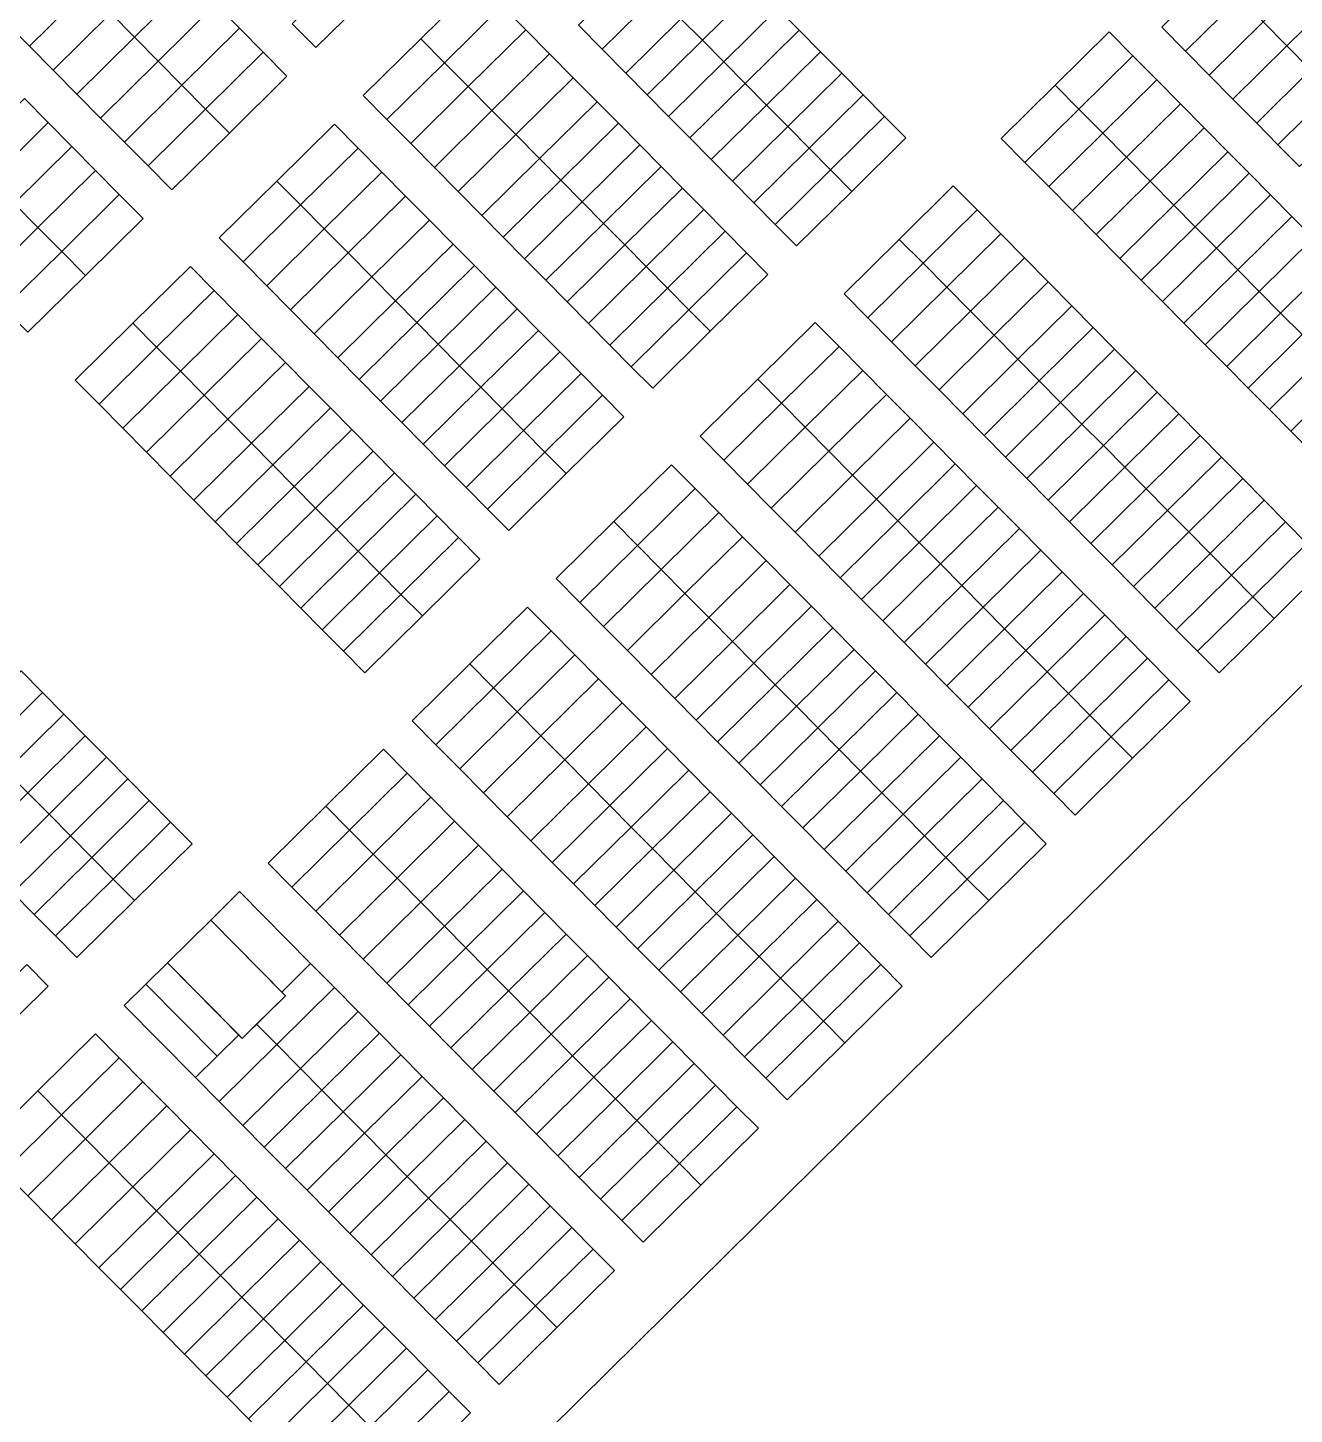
# Model space of a CAD drawing. Header units: metres. Extents: x 5590187 to 5598444, y 6961268 to 6971080.
# Drawn here: x 5594402.4 to 5594777.7, y 6968407.5 to 6968818.5 of the extents above; entities that cross this region are included whole.
import ezdxf

# ---------------------------------------------------------------- set-up
doc = ezdxf.new("R2010")
doc.units = ezdxf.units.M
doc.layers.add('zz_catastro_fontana', color=7, linetype='Continuous')

msp = doc.modelspace()

# ---------------------------------------------------------------- linework, layer by layer
at = {"layer": 'zz_catastro_fontana'}
for points in [[(5594426.96, 6968822.85), (5594444.02, 6968839.73), (5594451.05, 6968832.62), (5594433.99, 6968815.74), (5594426.96, 6968822.85)], [(5594395.83, 6968820.19), (5594412.89, 6968837.07), (5594419.93, 6968829.96), (5594402.86, 6968813.08), (5594395.83, 6968820.19)], [(5594480.68, 6968819.72), (5594497.75, 6968836.6), (5594504.78, 6968829.49), (5594487.71, 6968812.61), (5594480.68, 6968819.72)], [(5594565.53, 6968819.25), (5594581.89, 6968835.42), (5594588.92, 6968828.31), (5594572.56, 6968812.14), (5594565.53, 6968819.25)], [(5594602.28, 6968814.8), (5594595.95, 6968821.2), (5594611.95, 6968837.02), (5594618.28, 6968830.62), (5594602.28, 6968814.8)], [(5594738.42, 6968818.64), (5594754.42, 6968834.46), (5594761.45, 6968827.35), (5594745.45, 6968811.53), (5594738.42, 6968818.64)], [(5594768.48, 6968820.24), (5594784.48, 6968836.06), (5594791.51, 6968828.95), (5594775.51, 6968813.13), (5594768.48, 6968820.24)], [(5594402.86, 6968813.08), (5594419.93, 6968829.96), (5594426.96, 6968822.85), (5594409.89, 6968805.97), (5594402.86, 6968813.08)], [(5594433.99, 6968815.74), (5594451.05, 6968832.62), (5594458.09, 6968825.5), (5594441.02, 6968808.63), (5594433.99, 6968815.74)], [(5594518.84, 6968815.27), (5594535.91, 6968832.14), (5594542.94, 6968825.03), (5594525.87, 6968808.16), (5594518.84, 6968815.27)], [(5594608.61, 6968808.4), (5594602.28, 6968814.8), (5594618.28, 6968830.62), (5594624.6, 6968824.22), (5594608.61, 6968808.4)], [(5594572.56, 6968812.14), (5594588.92, 6968828.31), (5594595.95, 6968821.2), (5594579.6, 6968805.03), (5594572.56, 6968812.14)], [(5594745.45, 6968811.53), (5594761.45, 6968827.35), (5594768.48, 6968820.24), (5594752.48, 6968804.42), (5594745.45, 6968811.53)], [(5594775.51, 6968813.13), (5594791.51, 6968828.95), (5594798.54, 6968821.84), (5594782.54, 6968806.02), (5594775.51, 6968813.13)], [(5594409.89, 6968805.97), (5594426.96, 6968822.85), (5594433.99, 6968815.74), (5594416.92, 6968798.86), (5594409.89, 6968805.97)], [(5594441.02, 6968808.63), (5594458.09, 6968825.5), (5594465.12, 6968818.39), (5594448.05, 6968801.52), (5594441.02, 6968808.63)], [(5594525.87, 6968808.16), (5594542.94, 6968825.03), (5594549.97, 6968817.92), (5594532.9, 6968801.05), (5594525.87, 6968808.16)], [(5594614.94, 6968802), (5594608.61, 6968808.4), (5594624.6, 6968824.22), (5594630.93, 6968817.82), (5594614.94, 6968802)], [(5594448.05, 6968801.52), (5594465.12, 6968818.39), (5594472.15, 6968811.28), (5594455.08, 6968794.41), (5594448.05, 6968801.52)], [(5594532.9, 6968801.05), (5594549.97, 6968817.92), (5594557, 6968810.81), (5594539.94, 6968793.94), (5594532.9, 6968801.05)], [(5594579.6, 6968805.03), (5594595.95, 6968821.2), (5594602.28, 6968814.8), (5594585.92, 6968798.63), (5594579.6, 6968805.03)], [(5594621.26, 6968795.6), (5594614.94, 6968802), (5594630.93, 6968817.82), (5594637.26, 6968811.42), (5594621.26, 6968795.6)], [(5594752.48, 6968804.42), (5594768.48, 6968820.24), (5594775.51, 6968813.13), (5594759.51, 6968797.31), (5594752.48, 6968804.42)], [(5594416.92, 6968798.86), (5594433.99, 6968815.74), (5594441.02, 6968808.63), (5594423.96, 6968791.75), (5594416.92, 6968798.86)], [(5594501.78, 6968798.39), (5594518.84, 6968815.27), (5594525.87, 6968808.16), (5594508.81, 6968791.28), (5594501.78, 6968798.39)], [(5594585.92, 6968798.63), (5594602.28, 6968814.8), (5594608.61, 6968808.4), (5594592.25, 6968792.23), (5594585.92, 6968798.63)], [(5594706.86, 6968801.49), (5594722.86, 6968817.31), (5594729.89, 6968810.2), (5594713.89, 6968794.38), (5594706.86, 6968801.49)], [(5594455.08, 6968794.41), (5594472.15, 6968811.28), (5594479.18, 6968804.17), (5594462.12, 6968787.3), (5594455.08, 6968794.41)], [(5594539.94, 6968793.94), (5594557, 6968810.81), (5594564.03, 6968803.7), (5594546.97, 6968786.83), (5594539.94, 6968793.94)], [(5594627.59, 6968789.2), (5594621.26, 6968795.6), (5594637.26, 6968811.42), (5594643.59, 6968805.03), (5594627.59, 6968789.2)], [(5594713.89, 6968794.38), (5594729.89, 6968810.2), (5594736.92, 6968803.09), (5594720.92, 6968787.27), (5594713.89, 6968794.38)], [(5594759.51, 6968797.31), (5594775.51, 6968813.13), (5594782.54, 6968806.02), (5594766.55, 6968790.2), (5594759.51, 6968797.31)], [(5594423.96, 6968791.75), (5594441.02, 6968808.63), (5594448.05, 6968801.52), (5594430.99, 6968784.64), (5594423.96, 6968791.75)], [(5594508.81, 6968791.28), (5594525.87, 6968808.16), (5594532.9, 6968801.05), (5594515.84, 6968784.17), (5594508.81, 6968791.28)], [(5594592.25, 6968792.23), (5594608.61, 6968808.4), (5594614.94, 6968802), (5594598.58, 6968785.83), (5594592.25, 6968792.23)], [(5594766.55, 6968790.2), (5594782.54, 6968806.02), (5594788.87, 6968799.62), (5594772.87, 6968783.8), (5594766.55, 6968790.2)], [(5594430.99, 6968784.64), (5594448.05, 6968801.52), (5594455.08, 6968794.41), (5594438.02, 6968777.53), (5594430.99, 6968784.64)], [(5594515.84, 6968784.17), (5594532.9, 6968801.05), (5594539.94, 6968793.94), (5594522.87, 6968777.06), (5594515.84, 6968784.17)], [(5594546.97, 6968786.83), (5594564.03, 6968803.7), (5594571.06, 6968796.59), (5594554, 6968779.71), (5594546.97, 6968786.83)], [(5594598.58, 6968785.83), (5594614.94, 6968802), (5594621.26, 6968795.6), (5594604.91, 6968779.43), (5594598.58, 6968785.83)], [(5594633.92, 6968782.81), (5594627.59, 6968789.2), (5594643.59, 6968805.03), (5594649.92, 6968798.63), (5594633.92, 6968782.81)], [(5594690.86, 6968785.67), (5594706.86, 6968801.49), (5594713.89, 6968794.38), (5594697.89, 6968778.56), (5594690.86, 6968785.67)], [(5594720.92, 6968787.27), (5594736.92, 6968803.09), (5594743.95, 6968795.98), (5594727.95, 6968780.16), (5594720.92, 6968787.27)], [(5594384.3, 6968780.66), (5594401.36, 6968797.54), (5594408.39, 6968790.43), (5594391.33, 6968773.55), (5594384.3, 6968780.66)], [(5594640.25, 6968776.41), (5594633.92, 6968782.81), (5594649.92, 6968798.63), (5594656.25, 6968792.23), (5594640.25, 6968776.41)], [(5594772.87, 6968783.8), (5594788.87, 6968799.62), (5594795.2, 6968793.22), (5594779.2, 6968777.4), (5594772.87, 6968783.8)], [(5594438.02, 6968777.53), (5594455.08, 6968794.41), (5594462.12, 6968787.3), (5594445.05, 6968770.42), (5594438.02, 6968777.53)], [(5594522.87, 6968777.06), (5594539.94, 6968793.94), (5594546.97, 6968786.83), (5594529.9, 6968769.95), (5594522.87, 6968777.06)], [(5594554, 6968779.71), (5594571.06, 6968796.59), (5594577.39, 6968790.19), (5594560.33, 6968773.32), (5594554, 6968779.71)], [(5594604.91, 6968779.43), (5594621.26, 6968795.6), (5594627.59, 6968789.2), (5594611.24, 6968773.03), (5594604.91, 6968779.43)], [(5594697.89, 6968778.56), (5594713.89, 6968794.38), (5594720.92, 6968787.27), (5594704.92, 6968771.45), (5594697.89, 6968778.56)], [(5594727.95, 6968780.16), (5594743.95, 6968795.98), (5594750.98, 6968788.87), (5594734.98, 6968773.05), (5594727.95, 6968780.16)], [(5594391.33, 6968773.55), (5594408.39, 6968790.43), (5594415.42, 6968783.32), (5594398.36, 6968766.44), (5594391.33, 6968773.55)], [(5594476.18, 6968773.08), (5594493.24, 6968789.95), (5594500.28, 6968782.84), (5594483.21, 6968765.97), (5594476.18, 6968773.08)], [(5594560.33, 6968773.32), (5594577.39, 6968790.19), (5594583.72, 6968783.79), (5594566.66, 6968766.92), (5594560.33, 6968773.32)], [(5594611.24, 6968773.03), (5594627.59, 6968789.2), (5594633.92, 6968782.81), (5594617.57, 6968766.63), (5594611.24, 6968773.03)], [(5594646.58, 6968770.01), (5594640.25, 6968776.41), (5594656.25, 6968792.23), (5594662.58, 6968785.83), (5594646.58, 6968770.01)], [(5594734.98, 6968773.05), (5594750.98, 6968788.87), (5594758.01, 6968781.76), (5594742.02, 6968765.94), (5594734.98, 6968773.05)], [(5594529.9, 6968769.95), (5594546.97, 6968786.83), (5594554, 6968779.71), (5594536.93, 6968762.84), (5594529.9, 6968769.95)], [(5594704.92, 6968771.45), (5594720.92, 6968787.27), (5594727.95, 6968780.16), (5594711.95, 6968764.34), (5594704.92, 6968771.45)], [(5594398.36, 6968766.44), (5594415.42, 6968783.32), (5594422.46, 6968776.21), (5594405.39, 6968759.33), (5594398.36, 6968766.44)], [(5594483.21, 6968765.97), (5594500.28, 6968782.84), (5594507.31, 6968775.73), (5594490.24, 6968758.86), (5594483.21, 6968765.97)], [(5594566.66, 6968766.92), (5594583.72, 6968783.79), (5594590.05, 6968777.39), (5594572.98, 6968760.52), (5594566.66, 6968766.92)], [(5594617.57, 6968766.63), (5594633.92, 6968782.81), (5594640.25, 6968776.41), (5594623.89, 6968760.23), (5594617.57, 6968766.63)], [(5594742.02, 6968765.94), (5594758.01, 6968781.76), (5594764.34, 6968775.36), (5594748.34, 6968759.54), (5594742.02, 6968765.94)], [(5594536.93, 6968762.84), (5594554, 6968779.71), (5594560.33, 6968773.32), (5594543.26, 6968756.44), (5594536.93, 6968762.84)], [(5594572.98, 6968760.52), (5594590.05, 6968777.39), (5594596.38, 6968770.99), (5594579.31, 6968754.12), (5594572.98, 6968760.52)], [(5594623.89, 6968760.23), (5594640.25, 6968776.41), (5594646.58, 6968770.01), (5594630.22, 6968753.83), (5594623.89, 6968760.23)], [(5594711.95, 6968764.34), (5594727.95, 6968780.16), (5594734.98, 6968773.05), (5594718.99, 6968757.23), (5594711.95, 6968764.34)], [(5594405.39, 6968759.33), (5594422.46, 6968776.21), (5594429.49, 6968769.09), (5594412.42, 6968752.22), (5594405.39, 6968759.33)], [(5594459.11, 6968756.2), (5594476.18, 6968773.08), (5594483.21, 6968765.97), (5594466.15, 6968749.09), (5594459.11, 6968756.2)], [(5594490.24, 6968758.86), (5594507.31, 6968775.73), (5594514.34, 6968768.62), (5594497.27, 6968751.75), (5594490.24, 6968758.86)], [(5594543.26, 6968756.44), (5594560.33, 6968773.32), (5594566.66, 6968766.92), (5594549.59, 6968750.04), (5594543.26, 6968756.44)], [(5594718.99, 6968757.23), (5594734.98, 6968773.05), (5594742.02, 6968765.94), (5594726.02, 6968750.12), (5594718.99, 6968757.23)], [(5594748.34, 6968759.54), (5594764.34, 6968775.36), (5594770.67, 6968768.96), (5594754.67, 6968753.14), (5594748.34, 6968759.54)], [(5594412.42, 6968752.22), (5594429.49, 6968769.09), (5594436.52, 6968761.98), (5594419.45, 6968745.11), (5594412.42, 6968752.22)], [(5594497.27, 6968751.75), (5594514.34, 6968768.62), (5594521.37, 6968761.51), (5594504.31, 6968744.64), (5594497.27, 6968751.75)], [(5594579.31, 6968754.12), (5594596.38, 6968770.99), (5594602.71, 6968764.59), (5594585.64, 6968747.72), (5594579.31, 6968754.12)], [(5594667.67, 6968748.68), (5594660.64, 6968755.79), (5594676.64, 6968771.61), (5594683.67, 6968764.5), (5594667.67, 6968748.68)], [(5594754.67, 6968753.14), (5594770.67, 6968768.96), (5594777, 6968762.56), (5594761, 6968746.74), (5594754.67, 6968753.14)], [(5594381.29, 6968749.56), (5594398.36, 6968766.44), (5594405.39, 6968759.33), (5594388.33, 6968742.45), (5594381.29, 6968749.56)], [(5594466.15, 6968749.09), (5594483.21, 6968765.97), (5594490.24, 6968758.86), (5594473.18, 6968741.98), (5594466.15, 6968749.09)], [(5594549.59, 6968750.04), (5594566.66, 6968766.92), (5594572.98, 6968760.52), (5594555.92, 6968743.64), (5594549.59, 6968750.04)], [(5594585.64, 6968747.72), (5594602.71, 6968764.59), (5594609.03, 6968758.19), (5594591.97, 6968741.32), (5594585.64, 6968747.72)], [(5594674.7, 6968741.57), (5594667.67, 6968748.68), (5594683.67, 6968764.5), (5594690.7, 6968757.39), (5594674.7, 6968741.57)], [(5594726.02, 6968750.12), (5594742.02, 6968765.94), (5594748.34, 6968759.54), (5594732.35, 6968743.72), (5594726.02, 6968750.12)], [(5594504.31, 6968744.64), (5594521.37, 6968761.51), (5594528.4, 6968754.4), (5594511.34, 6968737.53), (5594504.31, 6968744.64)], [(5594555.92, 6968743.64), (5594572.98, 6968760.52), (5594579.31, 6968754.12), (5594562.25, 6968737.24), (5594555.92, 6968743.64)], [(5594761, 6968746.74), (5594777, 6968762.56), (5594783.33, 6968756.16), (5594767.33, 6968740.34), (5594761, 6968746.74)], [(5594388.33, 6968742.45), (5594405.39, 6968759.33), (5594412.42, 6968752.22), (5594395.36, 6968735.34), (5594388.33, 6968742.45)], [(5594473.18, 6968741.98), (5594490.24, 6968758.86), (5594497.27, 6968751.75), (5594480.21, 6968734.87), (5594473.18, 6968741.98)], [(5594591.97, 6968741.32), (5594609.03, 6968758.19), (5594615.36, 6968751.8), (5594598.3, 6968734.92), (5594591.97, 6968741.32)], [(5594644.29, 6968739.61), (5594660.64, 6968755.79), (5594667.67, 6968748.68), (5594651.32, 6968732.5), (5594644.29, 6968739.61)], [(5594681.73, 6968734.45), (5594674.7, 6968741.57), (5594690.7, 6968757.39), (5594697.73, 6968750.28), (5594681.73, 6968734.45)], [(5594732.35, 6968743.72), (5594748.34, 6968759.54), (5594754.67, 6968753.14), (5594738.67, 6968737.32), (5594732.35, 6968743.72)], [(5594767.33, 6968740.34), (5594783.33, 6968756.16), (5594789.66, 6968749.76), (5594773.66, 6968733.94), (5594767.33, 6968740.34)], [(5594395.36, 6968735.34), (5594412.42, 6968752.22), (5594419.45, 6968745.11), (5594402.39, 6968728.23), (5594395.36, 6968735.34)], [(5594480.21, 6968734.87), (5594497.27, 6968751.75), (5594504.31, 6968744.64), (5594487.24, 6968727.76), (5594480.21, 6968734.87)], [(5594511.34, 6968737.53), (5594528.4, 6968754.4), (5594534.73, 6968748), (5594517.67, 6968731.13), (5594511.34, 6968737.53)], [(5594562.25, 6968737.24), (5594579.31, 6968754.12), (5594585.64, 6968747.72), (5594568.58, 6968730.84), (5594562.25, 6968737.24)], [(5594598.3, 6968734.92), (5594615.36, 6968751.8), (5594621.69, 6968745.4), (5594604.63, 6968728.52), (5594598.3, 6968734.92)], [(5594738.67, 6968737.32), (5594754.67, 6968753.14), (5594761, 6968746.74), (5594745, 6968730.92), (5594738.67, 6968737.32)], [(5594433.52, 6968730.89), (5594450.58, 6968747.76), (5594457.61, 6968740.65), (5594440.55, 6968723.78), (5594433.52, 6968730.89)], [(5594517.67, 6968731.13), (5594534.73, 6968748), (5594541.06, 6968741.6), (5594523.99, 6968724.73), (5594517.67, 6968731.13)], [(5594568.58, 6968730.84), (5594585.64, 6968747.72), (5594591.97, 6968741.32), (5594574.9, 6968724.44), (5594568.58, 6968730.84)], [(5594651.32, 6968732.5), (5594667.67, 6968748.68), (5594674.7, 6968741.57), (5594658.35, 6968725.39), (5594651.32, 6968732.5)], [(5594688.77, 6968727.34), (5594681.73, 6968734.45), (5594697.73, 6968750.28), (5594704.76, 6968743.17), (5594688.77, 6968727.34)], [(5594773.66, 6968733.94), (5594789.66, 6968749.76), (5594795.98, 6968743.36), (5594779.99, 6968727.54), (5594773.66, 6968733.94)], [(5594487.24, 6968727.76), (5594504.31, 6968744.64), (5594511.34, 6968737.53), (5594494.27, 6968720.65), (5594487.24, 6968727.76)], [(5594745, 6968730.92), (5594761, 6968746.74), (5594767.33, 6968740.34), (5594751.33, 6968724.52), (5594745, 6968730.92)], [(5594440.55, 6968723.78), (5594457.61, 6968740.65), (5594464.64, 6968733.54), (5594447.58, 6968716.67), (5594440.55, 6968723.78)], [(5594523.99, 6968724.73), (5594541.06, 6968741.6), (5594547.39, 6968735.2), (5594530.32, 6968718.33), (5594523.99, 6968724.73)], [(5594574.9, 6968724.44), (5594591.97, 6968741.32), (5594598.3, 6968734.92), (5594581.23, 6968718.04), (5594574.9, 6968724.44)], [(5594658.35, 6968725.39), (5594674.7, 6968741.57), (5594681.73, 6968734.45), (5594665.38, 6968718.28), (5594658.35, 6968725.39)], [(5594695.8, 6968720.23), (5594688.77, 6968727.34), (5594704.76, 6968743.17), (5594711.8, 6968736.06), (5594695.8, 6968720.23)], [(5594751.33, 6968724.52), (5594767.33, 6968740.34), (5594773.66, 6968733.94), (5594757.66, 6968718.12), (5594751.33, 6968724.52)], [(5594494.27, 6968720.65), (5594511.34, 6968737.53), (5594517.67, 6968731.13), (5594500.6, 6968714.25), (5594494.27, 6968720.65)], [(5594530.32, 6968718.33), (5594547.39, 6968735.2), (5594553.72, 6968728.8), (5594536.65, 6968711.93), (5594530.32, 6968718.33)], [(5594702.13, 6968713.83), (5594695.8, 6968720.23), (5594711.8, 6968736.06), (5594718.12, 6968729.66), (5594702.13, 6968713.83)], [(5594447.58, 6968716.67), (5594464.64, 6968733.54), (5594471.68, 6968726.43), (5594454.61, 6968709.56), (5594447.58, 6968716.67)], [(5594500.6, 6968714.25), (5594517.67, 6968731.13), (5594523.99, 6968724.73), (5594506.93, 6968707.85), (5594500.6, 6968714.25)], [(5594581.23, 6968718.04), (5594598.3, 6968734.92), (5594604.63, 6968728.52), (5594587.56, 6968711.64), (5594581.23, 6968718.04)], [(5594618.69, 6968714.3), (5594635.75, 6968731.18), (5594642.79, 6968724.07), (5594625.72, 6968707.19), (5594618.69, 6968714.3)], [(5594665.38, 6968718.28), (5594681.73, 6968734.45), (5594688.77, 6968727.34), (5594672.41, 6968711.17), (5594665.38, 6968718.28)], [(5594757.66, 6968718.12), (5594773.66, 6968733.94), (5594779.99, 6968727.54), (5594763.99, 6968711.72), (5594757.66, 6968718.12)], [(5594416.45, 6968714.01), (5594433.52, 6968730.89), (5594440.55, 6968723.78), (5594423.48, 6968706.9), (5594416.45, 6968714.01)], [(5594536.65, 6968711.93), (5594553.72, 6968728.8), (5594560.04, 6968722.4), (5594542.98, 6968705.53), (5594536.65, 6968711.93)], [(5594672.41, 6968711.17), (5594688.77, 6968727.34), (5594695.8, 6968720.23), (5594679.44, 6968704.06), (5594672.41, 6968711.17)], [(5594708.45, 6968707.44), (5594702.13, 6968713.83), (5594718.12, 6968729.66), (5594724.45, 6968723.26), (5594708.45, 6968707.44)], [(5594763.99, 6968711.72), (5594779.99, 6968727.54), (5594786.31, 6968721.14), (5594770.32, 6968705.32), (5594763.99, 6968711.72)], [(5594423.48, 6968706.9), (5594440.55, 6968723.78), (5594447.58, 6968716.67), (5594430.51, 6968699.79), (5594423.48, 6968706.9)], [(5594454.61, 6968709.56), (5594471.68, 6968726.43), (5594478.71, 6968719.32), (5594461.64, 6968702.45), (5594454.61, 6968709.56)], [(5594506.93, 6968707.85), (5594523.99, 6968724.73), (5594530.32, 6968718.33), (5594513.26, 6968701.45), (5594506.93, 6968707.85)], [(5594625.72, 6968707.19), (5594642.79, 6968724.07), (5594649.82, 6968716.95), (5594632.75, 6968700.08), (5594625.72, 6968707.19)], [(5594714.78, 6968701.04), (5594708.45, 6968707.44), (5594724.45, 6968723.26), (5594730.78, 6968716.86), (5594714.78, 6968701.04)], [(5594461.64, 6968702.45), (5594478.71, 6968719.32), (5594485.74, 6968712.21), (5594468.67, 6968695.34), (5594461.64, 6968702.45)], [(5594542.98, 6968705.53), (5594560.04, 6968722.4), (5594566.37, 6968716.01), (5594549.31, 6968699.13), (5594542.98, 6968705.53)], [(5594679.44, 6968704.06), (5594695.8, 6968720.23), (5594702.13, 6968713.83), (5594685.77, 6968697.66), (5594679.44, 6968704.06)], [(5594770.32, 6968705.32), (5594786.31, 6968721.14), (5594792.64, 6968714.74), (5594776.64, 6968698.92), (5594770.32, 6968705.32)], [(5594430.51, 6968699.79), (5594447.58, 6968716.67), (5594454.61, 6968709.56), (5594437.55, 6968692.68), (5594430.51, 6968699.79)], [(5594513.26, 6968701.45), (5594530.32, 6968718.33), (5594536.65, 6968711.93), (5594519.59, 6968695.05), (5594513.26, 6968701.45)], [(5594549.31, 6968699.13), (5594566.37, 6968716.01), (5594572.7, 6968709.61), (5594555.64, 6968692.73), (5594549.31, 6968699.13)], [(5594632.75, 6968700.08), (5594649.82, 6968716.95), (5594656.85, 6968709.84), (5594639.78, 6968692.97), (5594632.75, 6968700.08)], [(5594721.11, 6968694.64), (5594714.78, 6968701.04), (5594730.78, 6968716.86), (5594737.11, 6968710.46), (5594721.11, 6968694.64)], [(5594776.64, 6968698.92), (5594792.64, 6968714.74), (5594798.97, 6968708.35), (5594782.97, 6968692.52), (5594776.64, 6968698.92)], [(5594468.67, 6968695.34), (5594485.74, 6968712.21), (5594492.07, 6968705.81), (5594475, 6968688.94), (5594468.67, 6968695.34)], [(5594519.59, 6968695.05), (5594536.65, 6968711.93), (5594542.98, 6968705.53), (5594525.91, 6968688.65), (5594519.59, 6968695.05)], [(5594601.62, 6968697.42), (5594618.69, 6968714.3), (5594625.72, 6968707.19), (5594608.66, 6968690.31), (5594601.62, 6968697.42)], [(5594685.77, 6968697.66), (5594702.13, 6968713.83), (5594708.45, 6968707.44), (5594692.1, 6968691.26), (5594685.77, 6968697.66)], [(5594437.55, 6968692.68), (5594454.61, 6968709.56), (5594461.64, 6968702.45), (5594444.58, 6968685.57), (5594437.55, 6968692.68)], [(5594555.64, 6968692.73), (5594572.7, 6968709.61), (5594579.03, 6968703.21), (5594561.96, 6968686.33), (5594555.64, 6968692.73)], [(5594608.66, 6968690.31), (5594625.72, 6968707.19), (5594632.75, 6968700.08), (5594615.69, 6968683.2), (5594608.66, 6968690.31)], [(5594639.78, 6968692.97), (5594656.85, 6968709.84), (5594663.88, 6968702.73), (5594646.82, 6968685.86), (5594639.78, 6968692.97)], [(5594692.1, 6968691.26), (5594708.45, 6968707.44), (5594714.78, 6968701.04), (5594698.43, 6968684.86), (5594692.1, 6968691.26)], [(5594727.44, 6968688.24), (5594721.11, 6968694.64), (5594737.11, 6968710.46), (5594743.44, 6968704.06), (5594727.44, 6968688.24)], [(5594444.58, 6968685.57), (5594461.64, 6968702.45), (5594468.67, 6968695.34), (5594451.61, 6968678.46), (5594444.58, 6968685.57)], [(5594475, 6968688.94), (5594492.07, 6968705.81), (5594498.4, 6968699.41), (5594481.33, 6968682.54), (5594475, 6968688.94)], [(5594525.91, 6968688.65), (5594542.98, 6968705.53), (5594549.31, 6968699.13), (5594532.24, 6968682.25), (5594525.91, 6968688.65)], [(5594646.82, 6968685.86), (5594663.88, 6968702.73), (5594670.91, 6968695.62), (5594653.85, 6968678.75), (5594646.82, 6968685.86)], [(5594733.77, 6968681.84), (5594727.44, 6968688.24), (5594743.44, 6968704.06), (5594749.77, 6968697.66), (5594733.77, 6968681.84)], [(5594481.33, 6968682.54), (5594498.4, 6968699.41), (5594504.72, 6968693.01), (5594487.66, 6968676.14), (5594481.33, 6968682.54)], [(5594532.24, 6968682.25), (5594549.31, 6968699.13), (5594555.64, 6968692.73), (5594538.57, 6968675.85), (5594532.24, 6968682.25)], [(5594615.69, 6968683.2), (5594632.75, 6968700.08), (5594639.78, 6968692.97), (5594622.72, 6968676.09), (5594615.69, 6968683.2)], [(5594698.43, 6968684.86), (5594714.78, 6968701.04), (5594721.11, 6968694.64), (5594704.76, 6968678.46), (5594698.43, 6968684.86)], [(5594451.61, 6968678.46), (5594468.67, 6968695.34), (5594475, 6968688.94), (5594457.94, 6968672.06), (5594451.61, 6968678.46)], [(5594653.85, 6968678.75), (5594670.91, 6968695.62), (5594677.24, 6968689.22), (5594660.18, 6968672.35), (5594653.85, 6968678.75)], [(5594704.76, 6968678.46), (5594721.11, 6968694.64), (5594727.44, 6968688.24), (5594711.09, 6968672.06), (5594704.76, 6968678.46)], [(5594740.1, 6968675.44), (5594733.77, 6968681.84), (5594749.77, 6968697.66), (5594756.1, 6968691.26), (5594740.1, 6968675.44)], [(5594487.66, 6968676.14), (5594504.72, 6968693.01), (5594511.05, 6968686.61), (5594493.99, 6968669.74), (5594487.66, 6968676.14)], [(5594538.57, 6968675.85), (5594555.64, 6968692.73), (5594561.96, 6968686.33), (5594544.9, 6968669.46), (5594538.57, 6968675.85)], [(5594622.72, 6968676.09), (5594639.78, 6968692.97), (5594646.82, 6968685.86), (5594629.75, 6968668.98), (5594622.72, 6968676.09)], [(5594746.43, 6968669.04), (5594740.1, 6968675.44), (5594756.1, 6968691.26), (5594762.42, 6968684.86), (5594746.43, 6968669.04)], [(5594457.94, 6968672.06), (5594475, 6968688.94), (5594481.33, 6968682.54), (5594464.27, 6968665.66), (5594457.94, 6968672.06)], [(5594493.99, 6968669.74), (5594511.05, 6968686.61), (5594517.38, 6968680.22), (5594500.32, 6968663.34), (5594493.99, 6968669.74)], [(5594576.03, 6968672.11), (5594593.09, 6968688.99), (5594600.12, 6968681.88), (5594583.06, 6968665), (5594576.03, 6968672.11)], [(5594660.18, 6968672.35), (5594677.24, 6968689.22), (5594683.57, 6968682.83), (5594666.5, 6968665.95), (5594660.18, 6968672.35)], [(5594711.09, 6968672.06), (5594727.44, 6968688.24), (5594733.77, 6968681.84), (5594717.41, 6968665.67), (5594711.09, 6968672.06)], [(5594464.27, 6968665.66), (5594481.33, 6968682.54), (5594487.66, 6968676.14), (5594470.59, 6968659.26), (5594464.27, 6968665.66)], [(5594583.06, 6968665), (5594600.12, 6968681.88), (5594607.15, 6968674.77), (5594590.09, 6968657.89), (5594583.06, 6968665)], [(5594629.75, 6968668.98), (5594646.82, 6968685.86), (5594653.85, 6968678.75), (5594636.78, 6968661.87), (5594629.75, 6968668.98)], [(5594666.5, 6968665.95), (5594683.57, 6968682.83), (5594689.9, 6968676.43), (5594672.83, 6968659.55), (5594666.5, 6968665.95)], [(5594717.41, 6968665.67), (5594733.77, 6968681.84), (5594740.1, 6968675.44), (5594723.74, 6968659.27), (5594717.41, 6968665.67)], [(5594752.75, 6968662.64), (5594746.43, 6968669.04), (5594762.42, 6968684.86), (5594768.75, 6968678.46), (5594752.75, 6968662.64)], [(5594500.32, 6968663.34), (5594517.38, 6968680.22), (5594523.71, 6968673.82), (5594506.64, 6968656.94), (5594500.32, 6968663.34)], [(5594636.78, 6968661.87), (5594653.85, 6968678.75), (5594660.18, 6968672.35), (5594643.11, 6968655.47), (5594636.78, 6968661.87)], [(5594759.08, 6968656.24), (5594752.75, 6968662.64), (5594768.75, 6968678.46), (5594775.08, 6968672.06), (5594759.08, 6968656.24)], [(5594470.59, 6968659.26), (5594487.66, 6968676.14), (5594493.99, 6968669.74), (5594476.92, 6968652.86), (5594470.59, 6968659.26)], [(5594506.64, 6968656.94), (5594523.71, 6968673.82), (5594530.04, 6968667.42), (5594512.97, 6968650.54), (5594506.64, 6968656.94)], [(5594590.09, 6968657.89), (5594607.15, 6968674.77), (5594614.19, 6968667.65), (5594597.12, 6968650.78), (5594590.09, 6968657.89)], [(5594672.83, 6968659.55), (5594689.9, 6968676.43), (5594696.23, 6968670.03), (5594679.16, 6968653.15), (5594672.83, 6968659.55)], [(5594723.74, 6968659.27), (5594740.1, 6968675.44), (5594746.43, 6968669.04), (5594730.07, 6968652.87), (5594723.74, 6968659.27)], [(5594476.92, 6968652.86), (5594493.99, 6968669.74), (5594500.32, 6968663.34), (5594483.25, 6968646.46), (5594476.92, 6968652.86)], [(5594558.96, 6968655.23), (5594576.03, 6968672.11), (5594583.06, 6968665), (5594565.99, 6968648.12), (5594558.96, 6968655.23)], [(5594643.11, 6968655.47), (5594660.18, 6968672.35), (5594666.5, 6968665.95), (5594649.44, 6968649.07), (5594643.11, 6968655.47)], [(5594679.16, 6968653.15), (5594696.23, 6968670.03), (5594702.55, 6968663.63), (5594685.49, 6968646.75), (5594679.16, 6968653.15)], [(5594765.41, 6968649.84), (5594759.08, 6968656.24), (5594775.08, 6968672.06), (5594781.41, 6968665.66), (5594765.41, 6968649.84)], [(5594512.97, 6968650.54), (5594530.04, 6968667.42), (5594536.37, 6968661.02), (5594519.3, 6968644.14), (5594512.97, 6968650.54)], [(5594597.12, 6968650.78), (5594614.19, 6968667.65), (5594621.22, 6968660.54), (5594604.15, 6968643.67), (5594597.12, 6968650.78)], [(5594649.44, 6968649.07), (5594666.5, 6968665.95), (5594672.83, 6968659.55), (5594655.77, 6968642.67), (5594649.44, 6968649.07)], [(5594730.07, 6968652.87), (5594746.43, 6968669.04), (5594752.75, 6968662.64), (5594736.4, 6968646.47), (5594730.07, 6968652.87)], [(5594771.74, 6968643.44), (5594765.41, 6968649.84), (5594781.41, 6968665.66), (5594787.74, 6968659.26), (5594771.74, 6968643.44)], [(5594483.25, 6968646.46), (5594500.32, 6968663.34), (5594506.64, 6968656.94), (5594489.58, 6968640.06), (5594483.25, 6968646.46)], [(5594565.99, 6968648.12), (5594583.06, 6968665), (5594590.09, 6968657.89), (5594573.03, 6968641.01), (5594565.99, 6968648.12)], [(5594685.49, 6968646.75), (5594702.55, 6968663.63), (5594708.88, 6968657.23), (5594691.82, 6968640.35), (5594685.49, 6968646.75)], [(5594736.4, 6968646.47), (5594752.75, 6968662.64), (5594759.08, 6968656.24), (5594742.73, 6968640.07), (5594736.4, 6968646.47)], [(5594573.03, 6968641.01), (5594590.09, 6968657.89), (5594597.12, 6968650.78), (5594580.06, 6968633.9), (5594573.03, 6968641.01)], [(5594604.15, 6968643.67), (5594621.22, 6968660.54), (5594628.25, 6968653.43), (5594611.18, 6968636.56), (5594604.15, 6968643.67)], [(5594655.77, 6968642.67), (5594672.83, 6968659.55), (5594679.16, 6968653.15), (5594662.1, 6968636.27), (5594655.77, 6968642.67)], [(5594691.82, 6968640.35), (5594708.88, 6968657.23), (5594715.21, 6968650.83), (5594698.15, 6968633.95), (5594691.82, 6968640.35)], [(5594932.49, 6968530.67), (5594719.18, 6968319.72), (5594586.46, 6968267.76), (5594582.67, 6968271.64), (5594545.54, 6968239.31), (5594469.39, 6968316.32), (5594810.69, 6968653.83), (5594932.49, 6968530.67)], [(5594489.58, 6968640.06), (5594506.64, 6968656.94), (5594512.97, 6968650.54), (5594495.91, 6968633.67), (5594489.58, 6968640.06)], [(5594611.18, 6968636.56), (5594628.25, 6968653.43), (5594634.58, 6968647.03), (5594617.51, 6968630.16), (5594611.18, 6968636.56)], [(5594662.1, 6968636.27), (5594679.16, 6968653.15), (5594685.49, 6968646.75), (5594668.42, 6968629.88), (5594662.1, 6968636.27)], [(5594742.73, 6968640.07), (5594759.08, 6968656.24), (5594765.41, 6968649.84), (5594749.06, 6968633.67), (5594742.73, 6968640.07)], [(5594495.91, 6968633.67), (5594512.97, 6968650.54), (5594519.3, 6968644.14), (5594502.24, 6968627.27), (5594495.91, 6968633.67)], [(5594580.06, 6968633.9), (5594597.12, 6968650.78), (5594604.15, 6968643.67), (5594587.09, 6968626.79), (5594580.06, 6968633.9)], [(5594698.15, 6968633.95), (5594715.21, 6968650.83), (5594721.54, 6968644.43), (5594704.47, 6968627.55), (5594698.15, 6968633.95)], [(5594749.06, 6968633.67), (5594765.41, 6968649.84), (5594771.74, 6968643.44), (5594755.39, 6968627.27), (5594749.06, 6968633.67)], [(5594533.36, 6968629.92), (5594550.43, 6968646.8), (5594557.46, 6968639.69), (5594540.4, 6968622.81), (5594533.36, 6968629.92)], [(5594617.51, 6968630.16), (5594634.58, 6968647.03), (5594640.91, 6968640.64), (5594623.84, 6968623.76), (5594617.51, 6968630.16)], [(5594668.42, 6968629.88), (5594685.49, 6968646.75), (5594691.82, 6968640.35), (5594674.75, 6968623.48), (5594668.42, 6968629.88)], [(5594587.09, 6968626.79), (5594604.15, 6968643.67), (5594611.18, 6968636.56), (5594594.12, 6968619.68), (5594587.09, 6968626.79)], [(5594704.47, 6968627.55), (5594721.54, 6968644.43), (5594727.87, 6968638.03), (5594710.8, 6968621.15), (5594704.47, 6968627.55)], [(5594540.4, 6968622.81), (5594557.46, 6968639.69), (5594564.49, 6968632.58), (5594547.43, 6968615.7), (5594540.4, 6968622.81)], [(5594594.12, 6968619.68), (5594611.18, 6968636.56), (5594617.51, 6968630.16), (5594600.45, 6968613.28), (5594594.12, 6968619.68)], [(5594623.84, 6968623.76), (5594640.91, 6968640.64), (5594647.23, 6968634.24), (5594630.17, 6968617.36), (5594623.84, 6968623.76)], [(5594674.75, 6968623.48), (5594691.82, 6968640.35), (5594698.15, 6968633.95), (5594681.08, 6968617.08), (5594674.75, 6968623.48)], [(5594710.8, 6968621.15), (5594727.87, 6968638.03), (5594734.2, 6968631.63), (5594717.13, 6968614.75), (5594710.8, 6968621.15)], [(5594547.43, 6968615.7), (5594564.49, 6968632.58), (5594571.52, 6968625.47), (5594554.46, 6968608.59), (5594547.43, 6968615.7)], [(5594630.17, 6968617.36), (5594647.23, 6968634.24), (5594653.56, 6968627.84), (5594636.5, 6968610.96), (5594630.17, 6968617.36)], [(5594681.08, 6968617.08), (5594698.15, 6968633.95), (5594704.47, 6968627.55), (5594687.41, 6968610.68), (5594681.08, 6968617.08)], [(5594516.3, 6968613.05), (5594533.36, 6968629.92), (5594540.4, 6968622.81), (5594523.33, 6968605.93), (5594516.3, 6968613.05)], [(5594600.45, 6968613.28), (5594617.51, 6968630.16), (5594623.84, 6968623.76), (5594606.78, 6968606.88), (5594600.45, 6968613.28)], [(5594717.13, 6968614.75), (5594734.2, 6968631.63), (5594740.52, 6968625.23), (5594723.46, 6968608.36), (5594717.13, 6968614.75)], [(5594383.35, 6968610.96), (5594400.42, 6968627.83), (5594406.74, 6968621.43), (5594389.68, 6968604.56), (5594383.35, 6968610.96)], [(5594554.46, 6968608.59), (5594571.52, 6968625.47), (5594578.56, 6968618.36), (5594561.49, 6968601.48), (5594554.46, 6968608.59)], [(5594636.5, 6968610.96), (5594653.56, 6968627.84), (5594659.89, 6968621.44), (5594642.83, 6968604.56), (5594636.5, 6968610.96)], [(5594687.41, 6968610.68), (5594704.47, 6968627.55), (5594710.8, 6968621.15), (5594693.74, 6968604.28), (5594687.41, 6968610.68)], [(5594723.46, 6968608.36), (5594740.52, 6968625.23), (5594746.85, 6968618.83), (5594729.79, 6968601.96), (5594723.46, 6968608.36)], [(5594389.68, 6968604.56), (5594406.74, 6968621.43), (5594413.07, 6968615.03), (5594396.01, 6968598.16), (5594389.68, 6968604.56)], [(5594523.33, 6968605.93), (5594540.4, 6968622.81), (5594547.43, 6968615.7), (5594530.36, 6968598.82), (5594523.33, 6968605.93)], [(5594606.78, 6968606.88), (5594623.84, 6968623.76), (5594630.17, 6968617.36), (5594613.11, 6968600.48), (5594606.78, 6968606.88)], [(5594642.83, 6968604.56), (5594659.89, 6968621.44), (5594666.22, 6968615.04), (5594649.16, 6968598.16), (5594642.83, 6968604.56)], [(5594693.74, 6968604.28), (5594710.8, 6968621.15), (5594717.13, 6968614.75), (5594700.07, 6968597.88), (5594693.74, 6968604.28)], [(5594561.49, 6968601.48), (5594578.56, 6968618.36), (5594585.59, 6968611.24), (5594568.52, 6968594.37), (5594561.49, 6968601.48)], [(5594613.11, 6968600.48), (5594630.17, 6968617.36), (5594636.5, 6968610.96), (5594619.43, 6968594.09), (5594613.11, 6968600.48)], [(5594396.01, 6968598.16), (5594413.07, 6968615.03), (5594419.4, 6968608.64), (5594402.34, 6968591.76), (5594396.01, 6968598.16)], [(5594530.36, 6968598.82), (5594547.43, 6968615.7), (5594554.46, 6968608.59), (5594537.39, 6968591.71), (5594530.36, 6968598.82)], [(5594649.16, 6968598.16), (5594666.22, 6968615.04), (5594672.55, 6968608.64), (5594655.48, 6968591.76), (5594649.16, 6968598.16)], [(5594700.07, 6968597.88), (5594717.13, 6968614.75), (5594723.46, 6968608.36), (5594706.39, 6968591.48), (5594700.07, 6968597.88)], [(5594402.34, 6968591.76), (5594419.4, 6968608.64), (5594425.73, 6968602.24), (5594408.66, 6968585.36), (5594402.34, 6968591.76)], [(5594537.39, 6968591.71), (5594554.46, 6968608.59), (5594561.49, 6968601.48), (5594544.43, 6968584.6), (5594537.39, 6968591.71)], [(5594568.52, 6968594.37), (5594585.59, 6968611.24), (5594591.92, 6968604.85), (5594574.85, 6968587.97), (5594568.52, 6968594.37)], [(5594619.43, 6968594.09), (5594636.5, 6968610.96), (5594642.83, 6968604.56), (5594625.76, 6968587.69), (5594619.43, 6968594.09)], [(5594655.48, 6968591.76), (5594672.55, 6968608.64), (5594678.88, 6968602.24), (5594661.81, 6968585.36), (5594655.48, 6968591.76)], [(5594706.39, 6968591.48), (5594723.46, 6968608.36), (5594729.79, 6968601.96), (5594712.72, 6968585.08), (5594706.39, 6968591.48)], [(5594490.7, 6968587.73), (5594507.77, 6968604.61), (5594514.8, 6968597.5), (5594497.73, 6968580.62), (5594490.7, 6968587.73)], [(5594574.85, 6968587.97), (5594591.92, 6968604.85), (5594598.24, 6968598.45), (5594581.18, 6968581.57), (5594574.85, 6968587.97)], [(5594625.76, 6968587.69), (5594642.83, 6968604.56), (5594649.16, 6968598.16), (5594632.09, 6968581.29), (5594625.76, 6968587.69)], [(5594408.66, 6968585.36), (5594425.73, 6968602.24), (5594432.06, 6968595.84), (5594414.99, 6968578.96), (5594408.66, 6968585.36)], [(5594544.43, 6968584.6), (5594561.49, 6968601.48), (5594568.52, 6968594.37), (5594551.46, 6968577.49), (5594544.43, 6968584.6)], [(5594661.81, 6968585.36), (5594678.88, 6968602.24), (5594685.21, 6968595.84), (5594668.14, 6968578.96), (5594661.81, 6968585.36)], [(5594414.99, 6968578.96), (5594432.06, 6968595.84), (5594438.39, 6968589.44), (5594421.32, 6968572.56), (5594414.99, 6968578.96)], [(5594497.73, 6968580.62), (5594514.8, 6968597.5), (5594521.83, 6968590.39), (5594504.77, 6968573.51), (5594497.73, 6968580.62)], [(5594581.18, 6968581.57), (5594598.24, 6968598.45), (5594604.57, 6968592.05), (5594587.51, 6968575.17), (5594581.18, 6968581.57)], [(5594632.09, 6968581.29), (5594649.16, 6968598.16), (5594655.48, 6968591.76), (5594638.42, 6968574.89), (5594632.09, 6968581.29)], [(5594668.14, 6968578.96), (5594685.21, 6968595.84), (5594691.53, 6968589.44), (5594674.47, 6968572.57), (5594668.14, 6968578.96)], [(5594385.27, 6968574.88), (5594402.34, 6968591.76), (5594408.66, 6968585.36), (5594391.6, 6968568.48), (5594385.27, 6968574.88)], [(5594551.46, 6968577.49), (5594568.52, 6968594.37), (5594574.85, 6968587.97), (5594557.79, 6968571.09), (5594551.46, 6968577.49)], [(5594587.51, 6968575.17), (5594604.57, 6968592.05), (5594610.9, 6968585.65), (5594593.84, 6968568.77), (5594587.51, 6968575.17)], [(5594638.42, 6968574.89), (5594655.48, 6968591.76), (5594661.81, 6968585.36), (5594644.75, 6968568.49), (5594638.42, 6968574.89)], [(5594421.32, 6968572.56), (5594438.39, 6968589.44), (5594444.71, 6968583.04), (5594427.65, 6968566.16), (5594421.32, 6968572.56)], [(5594473.64, 6968570.86), (5594490.7, 6968587.73), (5594497.73, 6968580.62), (5594480.67, 6968563.75), (5594473.64, 6968570.86)], [(5594504.77, 6968573.51), (5594521.83, 6968590.39), (5594528.86, 6968583.28), (5594511.8, 6968566.4), (5594504.77, 6968573.51)], [(5594557.79, 6968571.09), (5594574.85, 6968587.97), (5594581.18, 6968581.57), (5594564.11, 6968564.69), (5594557.79, 6968571.09)], [(5594674.47, 6968572.57), (5594691.53, 6968589.44), (5594697.86, 6968583.04), (5594680.8, 6968566.17), (5594674.47, 6968572.57)], [(5594391.6, 6968568.48), (5594408.66, 6968585.36), (5594414.99, 6968578.96), (5594397.93, 6968562.08), (5594391.6, 6968568.48)], [(5594511.8, 6968566.4), (5594528.86, 6968583.28), (5594535.89, 6968576.17), (5594518.83, 6968559.29), (5594511.8, 6968566.4)], [(5594593.84, 6968568.77), (5594610.9, 6968585.65), (5594617.23, 6968579.25), (5594600.16, 6968562.37), (5594593.84, 6968568.77)], [(5594644.75, 6968568.49), (5594661.81, 6968585.36), (5594668.14, 6968578.96), (5594651.08, 6968562.09), (5594644.75, 6968568.49)], [(5594427.65, 6968566.16), (5594444.71, 6968583.04), (5594451.04, 6968576.64), (5594433.98, 6968559.76), (5594427.65, 6968566.16)], [(5594480.67, 6968563.75), (5594497.73, 6968580.62), (5594504.77, 6968573.51), (5594487.7, 6968556.64), (5594480.67, 6968563.75)], [(5594564.11, 6968564.69), (5594581.18, 6968581.57), (5594587.51, 6968575.17), (5594570.44, 6968558.3), (5594564.11, 6968564.69)], [(5594600.16, 6968562.37), (5594617.23, 6968579.25), (5594623.56, 6968572.85), (5594606.49, 6968555.97), (5594600.16, 6968562.37)], [(5594680.8, 6968566.17), (5594697.86, 6968583.04), (5594704.19, 6968576.64), (5594687.13, 6968559.77), (5594680.8, 6968566.17)], [(5594397.93, 6968562.08), (5594414.99, 6968578.96), (5594421.32, 6968572.56), (5594404.26, 6968555.69), (5594397.93, 6968562.08)], [(5594518.83, 6968559.29), (5594535.89, 6968576.17), (5594542.93, 6968569.06), (5594525.86, 6968552.18), (5594518.83, 6968559.29)], [(5594570.44, 6968558.3), (5594587.51, 6968575.17), (5594593.84, 6968568.77), (5594576.77, 6968551.9), (5594570.44, 6968558.3)], [(5594651.08, 6968562.09), (5594668.14, 6968578.96), (5594674.47, 6968572.57), (5594657.4, 6968555.69), (5594651.08, 6968562.09)], [(5594404.26, 6968555.69), (5594421.32, 6968572.56), (5594427.65, 6968566.16), (5594410.58, 6968549.29), (5594404.26, 6968555.69)], [(5594487.7, 6968556.64), (5594504.77, 6968573.51), (5594511.8, 6968566.4), (5594494.73, 6968549.52), (5594487.7, 6968556.64)], [(5594606.49, 6968555.97), (5594623.56, 6968572.85), (5594629.89, 6968566.45), (5594612.82, 6968549.57), (5594606.49, 6968555.97)], [(5594657.4, 6968555.69), (5594674.47, 6968572.57), (5594680.8, 6968566.17), (5594663.73, 6968549.29), (5594657.4, 6968555.69)], [(5594525.86, 6968552.18), (5594542.93, 6968569.06), (5594549.25, 6968562.66), (5594532.19, 6968545.78), (5594525.86, 6968552.18)], [(5594576.77, 6968551.9), (5594593.84, 6968568.77), (5594600.16, 6968562.37), (5594583.1, 6968545.5), (5594576.77, 6968551.9)], [(5594410.58, 6968549.29), (5594427.65, 6968566.16), (5594433.98, 6968559.76), (5594416.91, 6968542.89), (5594410.58, 6968549.29)], [(5594494.73, 6968549.52), (5594511.8, 6968566.4), (5594518.83, 6968559.29), (5594501.76, 6968542.41), (5594494.73, 6968549.52)], [(5594532.19, 6968545.78), (5594549.25, 6968562.66), (5594555.58, 6968556.26), (5594538.52, 6968539.38), (5594532.19, 6968545.78)], [(5594612.82, 6968549.57), (5594629.89, 6968566.45), (5594636.21, 6968560.05), (5594619.15, 6968543.17), (5594612.82, 6968549.57)], [(5594663.73, 6968549.29), (5594680.8, 6968566.17), (5594687.13, 6968559.77), (5594670.06, 6968542.89), (5594663.73, 6968549.29)], [(5594456.57, 6968553.98), (5594465.11, 6968562.42), (5594486.2, 6968541.09), (5594477.67, 6968532.65), (5594456.57, 6968553.98)], [(5594501.76, 6968542.41), (5594518.83, 6968559.29), (5594525.86, 6968552.18), (5594508.8, 6968535.3), (5594501.76, 6968542.41)], [(5594583.1, 6968545.5), (5594600.16, 6968562.37), (5594606.49, 6968555.97), (5594589.43, 6968539.1), (5594583.1, 6968545.5)], [(5594619.15, 6968543.17), (5594636.21, 6968560.05), (5594642.54, 6968553.65), (5594625.48, 6968536.78), (5594619.15, 6968543.17)], [(5594538.52, 6968539.38), (5594555.58, 6968556.26), (5594561.91, 6968549.86), (5594544.85, 6968532.98), (5594538.52, 6968539.38)], [(5594589.43, 6968539.1), (5594606.49, 6968555.97), (5594612.82, 6968549.57), (5594595.76, 6968532.7), (5594589.43, 6968539.1)], [(5594443.77, 6968541.32), (5594456.57, 6968553.98), (5594478.72, 6968531.58), (5594465.92, 6968518.93), (5594443.77, 6968541.32)], [(5594508.8, 6968535.3), (5594525.86, 6968552.18), (5594532.19, 6968545.78), (5594515.12, 6968528.9), (5594508.8, 6968535.3)], [(5594625.48, 6968536.78), (5594642.54, 6968553.65), (5594648.87, 6968547.25), (5594631.81, 6968530.38), (5594625.48, 6968536.78)], [(5594544.85, 6968532.98), (5594561.91, 6968549.86), (5594568.24, 6968543.46), (5594551.17, 6968526.58), (5594544.85, 6968532.98)], [(5594595.76, 6968532.7), (5594612.82, 6968549.57), (5594619.15, 6968543.17), (5594602.09, 6968526.3), (5594595.76, 6968532.7)], [(5594631.81, 6968530.38), (5594648.87, 6968547.25), (5594655.2, 6968540.85), (5594638.14, 6968523.98), (5594631.81, 6968530.38)], [(5594515.12, 6968528.9), (5594532.19, 6968545.78), (5594538.52, 6968539.38), (5594521.45, 6968522.51), (5594515.12, 6968528.9)], [(5594551.17, 6968526.58), (5594568.24, 6968543.46), (5594574.57, 6968537.06), (5594557.5, 6968520.18), (5594551.17, 6968526.58)], [(5594602.09, 6968526.3), (5594619.15, 6968543.17), (5594625.48, 6968536.78), (5594608.41, 6968519.9), (5594602.09, 6968526.3)], [(5594384.99, 6968523.97), (5594402.05, 6968540.85), (5594408.38, 6968534.45), (5594391.32, 6968517.57), (5594384.99, 6968523.97)], [(5594437.38, 6968534.99), (5594443.77, 6968541.32), (5594464.87, 6968519.99), (5594458.47, 6968513.66), (5594437.38, 6968534.99)], [(5594493.23, 6968533.98), (5594476.17, 6968517.1), (5594470.19, 6968523.14), (5594478.72, 6968531.58), (5594477.67, 6968532.65), (5594486.2, 6968541.09), (5594493.23, 6968533.98)], [(5594521.45, 6968522.51), (5594538.52, 6968539.38), (5594544.85, 6968532.98), (5594527.78, 6968516.11), (5594521.45, 6968522.51)], [(5594638.14, 6968523.98), (5594655.2, 6968540.85), (5594661.53, 6968534.45), (5594644.46, 6968517.58), (5594638.14, 6968523.98)], [(5594430.98, 6968528.67), (5594437.38, 6968534.99), (5594458.47, 6968513.66), (5594452.07, 6968507.34), (5594430.98, 6968528.67)], [(5594476.17, 6968517.1), (5594493.23, 6968533.98), (5594500.26, 6968526.87), (5594483.2, 6968509.99), (5594476.17, 6968517.1)], [(5594557.5, 6968520.18), (5594574.57, 6968537.06), (5594580.9, 6968530.66), (5594563.83, 6968513.78), (5594557.5, 6968520.18)], [(5594608.41, 6968519.9), (5594625.48, 6968536.78), (5594631.81, 6968530.38), (5594614.74, 6968513.5), (5594608.41, 6968519.9)], [(5594527.78, 6968516.11), (5594544.85, 6968532.98), (5594551.17, 6968526.58), (5594534.11, 6968509.71), (5594527.78, 6968516.11)], [(5594563.83, 6968513.78), (5594580.9, 6968530.66), (5594587.22, 6968524.26), (5594570.16, 6968507.38), (5594563.83, 6968513.78)], [(5594614.74, 6968513.5), (5594631.81, 6968530.38), (5594638.14, 6968523.98), (5594621.07, 6968507.1), (5594614.74, 6968513.5)], [(5594483.2, 6968509.99), (5594500.26, 6968526.87), (5594506.59, 6968520.47), (5594489.53, 6968503.59), (5594483.2, 6968509.99)], [(5594534.11, 6968509.71), (5594551.17, 6968526.58), (5594557.5, 6968520.18), (5594540.44, 6968503.31), (5594534.11, 6968509.71)], [(5594476.17, 6968517.1), (5594459.1, 6968500.22), (5594452.07, 6968507.34), (5594464.87, 6968519.99), (5594465.92, 6968518.93), (5594470.19, 6968523.14), (5594476.17, 6968517.1)], [(5594570.16, 6968507.38), (5594587.22, 6968524.26), (5594593.55, 6968517.86), (5594576.49, 6968500.99), (5594570.16, 6968507.38)], [(5594621.07, 6968507.1), (5594638.14, 6968523.98), (5594644.46, 6968517.58), (5594627.4, 6968500.7), (5594621.07, 6968507.1)], [(5594405.38, 6968503.35), (5594422.44, 6968520.23), (5594429.48, 6968513.12), (5594412.41, 6968496.24), (5594405.38, 6968503.35)], [(5594489.53, 6968503.59), (5594506.59, 6968520.47), (5594512.92, 6968514.07), (5594495.86, 6968497.19), (5594489.53, 6968503.59)], [(5594540.44, 6968503.31), (5594557.5, 6968520.18), (5594563.83, 6968513.78), (5594546.77, 6968496.91), (5594540.44, 6968503.31)], [(5594576.49, 6968500.99), (5594593.55, 6968517.86), (5594599.88, 6968511.46), (5594582.82, 6968494.59), (5594576.49, 6968500.99)], [(5594459.1, 6968500.22), (5594476.17, 6968517.1), (5594483.2, 6968509.99), (5594466.13, 6968493.11), (5594459.1, 6968500.22)], [(5594495.86, 6968497.19), (5594512.92, 6968514.07), (5594519.25, 6968507.67), (5594502.18, 6968490.79), (5594495.86, 6968497.19)], [(5594546.77, 6968496.91), (5594563.83, 6968513.78), (5594570.16, 6968507.38), (5594553.09, 6968490.51), (5594546.77, 6968496.91)], [(5594412.41, 6968496.24), (5594429.48, 6968513.12), (5594436.51, 6968506.01), (5594419.44, 6968489.13), (5594412.41, 6968496.24)], [(5594466.13, 6968493.11), (5594483.2, 6968509.99), (5594489.53, 6968503.59), (5594472.46, 6968486.72), (5594466.13, 6968493.11)], [(5594582.82, 6968494.59), (5594599.88, 6968511.46), (5594606.21, 6968505.06), (5594589.14, 6968488.19), (5594582.82, 6968494.59)], [(5594419.44, 6968489.13), (5594436.51, 6968506.01), (5594443.54, 6968498.9), (5594426.47, 6968482.02), (5594419.44, 6968489.13)], [(5594502.18, 6968490.79), (5594519.25, 6968507.67), (5594525.58, 6968501.27), (5594508.51, 6968484.39), (5594502.18, 6968490.79)], [(5594553.09, 6968490.51), (5594570.16, 6968507.38), (5594576.49, 6968500.99), (5594559.42, 6968484.11), (5594553.09, 6968490.51)], [(5594589.14, 6968488.19), (5594606.21, 6968505.06), (5594612.54, 6968498.66), (5594595.47, 6968481.79), (5594589.14, 6968488.19)], [(5594388.31, 6968486.48), (5594405.38, 6968503.35), (5594412.41, 6968496.24), (5594395.35, 6968479.37), (5594388.31, 6968486.48)], [(5594472.46, 6968486.72), (5594489.53, 6968503.59), (5594495.86, 6968497.19), (5594478.79, 6968480.32), (5594472.46, 6968486.72)], [(5594508.51, 6968484.39), (5594525.58, 6968501.27), (5594531.91, 6968494.87), (5594514.84, 6968477.99), (5594508.51, 6968484.39)], [(5594559.42, 6968484.11), (5594576.49, 6968500.99), (5594582.82, 6968494.59), (5594565.75, 6968477.71), (5594559.42, 6968484.11)], [(5594426.47, 6968482.02), (5594443.54, 6968498.9), (5594450.57, 6968491.79), (5594433.5, 6968474.91), (5594426.47, 6968482.02)], [(5594478.79, 6968480.32), (5594495.86, 6968497.19), (5594502.18, 6968490.79), (5594485.12, 6968473.92), (5594478.79, 6968480.32)], [(5594595.47, 6968481.79), (5594612.54, 6968498.66), (5594618.87, 6968492.26), (5594601.8, 6968475.39), (5594595.47, 6968481.79)], [(5594395.35, 6968479.37), (5594412.41, 6968496.24), (5594419.44, 6968489.13), (5594402.38, 6968472.26), (5594395.35, 6968479.37)], [(5594514.84, 6968477.99), (5594531.91, 6968494.87), (5594538.23, 6968488.47), (5594521.17, 6968471.59), (5594514.84, 6968477.99)], [(5594565.75, 6968477.71), (5594582.82, 6968494.59), (5594589.14, 6968488.19), (5594572.08, 6968471.31), (5594565.75, 6968477.71)], [(5594402.38, 6968472.26), (5594419.44, 6968489.13), (5594426.47, 6968482.02), (5594409.41, 6968465.15), (5594402.38, 6968472.26)], [(5594433.5, 6968474.91), (5594450.57, 6968491.79), (5594457.6, 6968484.68), (5594440.54, 6968467.8), (5594433.5, 6968474.91)], [(5594485.12, 6968473.92), (5594502.18, 6968490.79), (5594508.51, 6968484.39), (5594491.45, 6968467.52), (5594485.12, 6968473.92)], [(5594440.54, 6968467.8), (5594457.6, 6968484.68), (5594463.93, 6968478.28), (5594446.86, 6968461.4), (5594440.54, 6968467.8)], [(5594521.17, 6968471.59), (5594538.23, 6968488.47), (5594544.56, 6968482.07), (5594527.5, 6968465.2), (5594521.17, 6968471.59)], [(5594572.08, 6968471.31), (5594589.14, 6968488.19), (5594595.47, 6968481.79), (5594578.41, 6968464.91), (5594572.08, 6968471.31)], [(5594409.41, 6968465.15), (5594426.47, 6968482.02), (5594433.5, 6968474.91), (5594416.44, 6968458.04), (5594409.41, 6968465.15)], [(5594491.45, 6968467.52), (5594508.51, 6968484.39), (5594514.84, 6968477.99), (5594497.78, 6968461.12), (5594491.45, 6968467.52)], [(5594527.5, 6968465.2), (5594544.56, 6968482.07), (5594550.89, 6968475.67), (5594533.83, 6968458.8), (5594527.5, 6968465.2)], [(5594578.41, 6968464.91), (5594595.47, 6968481.79), (5594601.8, 6968475.39), (5594584.74, 6968458.51), (5594578.41, 6968464.91)], [(5594446.86, 6968461.4), (5594463.93, 6968478.28), (5594470.26, 6968471.88), (5594453.19, 6968455), (5594446.86, 6968461.4)], [(5594497.78, 6968461.12), (5594514.84, 6968477.99), (5594521.17, 6968471.59), (5594504.1, 6968454.72), (5594497.78, 6968461.12)], [(5594416.44, 6968458.04), (5594433.5, 6968474.91), (5594440.54, 6968467.8), (5594423.47, 6968450.93), (5594416.44, 6968458.04)], [(5594533.83, 6968458.8), (5594550.89, 6968475.67), (5594557.22, 6968469.27), (5594540.15, 6968452.4), (5594533.83, 6968458.8)], [(5594453.19, 6968455), (5594470.26, 6968471.88), (5594476.59, 6968465.48), (5594459.52, 6968448.6), (5594453.19, 6968455)], [(5594504.1, 6968454.72), (5594521.17, 6968471.59), (5594527.5, 6968465.2), (5594510.43, 6968448.32), (5594504.1, 6968454.72)], [(5594540.15, 6968452.4), (5594557.22, 6968469.27), (5594563.55, 6968462.87), (5594546.48, 6968446), (5594540.15, 6968452.4)], [(5594423.47, 6968450.93), (5594440.54, 6968467.8), (5594446.86, 6968461.4), (5594429.8, 6968444.53), (5594423.47, 6968450.93)], [(5594459.52, 6968448.6), (5594476.59, 6968465.48), (5594482.91, 6968459.08), (5594465.85, 6968442.2), (5594459.52, 6968448.6)], [(5594510.43, 6968448.32), (5594527.5, 6968465.2), (5594533.83, 6968458.8), (5594516.76, 6968441.92), (5594510.43, 6968448.32)], [(5594429.8, 6968444.53), (5594446.86, 6968461.4), (5594453.19, 6968455), (5594436.13, 6968438.13), (5594429.8, 6968444.53)], [(5594546.48, 6968446), (5594563.55, 6968462.87), (5594569.88, 6968456.47), (5594552.81, 6968439.6), (5594546.48, 6968446)], [(5594465.85, 6968442.2), (5594482.91, 6968459.08), (5594489.24, 6968452.68), (5594472.18, 6968435.8), (5594465.85, 6968442.2)], [(5594516.76, 6968441.92), (5594533.83, 6968458.8), (5594540.15, 6968452.4), (5594523.09, 6968435.52), (5594516.76, 6968441.92)], [(5594552.81, 6968439.6), (5594569.88, 6968456.47), (5594576.2, 6968450.07), (5594559.14, 6968433.2), (5594552.81, 6968439.6)], [(5594436.13, 6968438.13), (5594453.19, 6968455), (5594459.52, 6968448.6), (5594442.46, 6968431.73), (5594436.13, 6968438.13)], [(5594472.18, 6968435.8), (5594489.24, 6968452.68), (5594495.57, 6968446.28), (5594478.51, 6968429.41), (5594472.18, 6968435.8)], [(5594523.09, 6968435.52), (5594540.15, 6968452.4), (5594546.48, 6968446), (5594529.42, 6968429.12), (5594523.09, 6968435.52)], [(5594442.46, 6968431.73), (5594459.52, 6968448.6), (5594465.85, 6968442.2), (5594448.79, 6968425.33), (5594442.46, 6968431.73)], [(5594478.51, 6968429.41), (5594495.57, 6968446.28), (5594501.9, 6968439.88), (5594484.84, 6968423.01), (5594478.51, 6968429.41)], [(5594529.42, 6968429.12), (5594546.48, 6968446), (5594552.81, 6968439.6), (5594535.75, 6968422.72), (5594529.42, 6968429.12)], [(5594448.79, 6968425.33), (5594465.85, 6968442.2), (5594472.18, 6968435.8), (5594455.11, 6968418.93), (5594448.79, 6968425.33)], [(5594484.84, 6968423.01), (5594501.9, 6968439.88), (5594508.23, 6968433.48), (5594491.16, 6968416.61), (5594484.84, 6968423.01)], [(5594535.75, 6968422.72), (5594552.81, 6968439.6), (5594559.14, 6968433.2), (5594542.07, 6968416.32), (5594535.75, 6968422.72)], [(5594455.11, 6968418.93), (5594472.18, 6968435.8), (5594478.51, 6968429.41), (5594461.44, 6968412.53), (5594455.11, 6968418.93)], [(5594491.16, 6968416.61), (5594508.23, 6968433.48), (5594514.56, 6968427.08), (5594497.49, 6968410.21), (5594491.16, 6968416.61)], [(5594461.44, 6968412.53), (5594478.51, 6968429.41), (5594484.84, 6968423.01), (5594467.77, 6968406.13), (5594461.44, 6968412.53)], [(5594497.49, 6968410.21), (5594514.56, 6968427.08), (5594520.89, 6968420.68), (5594503.82, 6968403.81), (5594497.49, 6968410.21)], [(5594467.77, 6968406.13), (5594484.84, 6968423.01), (5594491.16, 6968416.61), (5594474.1, 6968399.73), (5594467.77, 6968406.13)], [(5594503.82, 6968403.81), (5594520.89, 6968420.68), (5594527.21, 6968414.28), (5594510.15, 6968397.41), (5594503.82, 6968403.81)], [(5594474.1, 6968399.73), (5594491.16, 6968416.61), (5594497.49, 6968410.21), (5594480.43, 6968393.33), (5594474.1, 6968399.73)], [(5594510.15, 6968397.41), (5594527.21, 6968414.28), (5594533.54, 6968407.88), (5594516.48, 6968391.01), (5594510.15, 6968397.41)], [(5594480.43, 6968393.33), (5594497.49, 6968410.21), (5594503.82, 6968403.81), (5594486.76, 6968386.93), (5594480.43, 6968393.33)]]:
    msp.add_lwpolyline(points, close=True, dxfattribs=at)

doc.saveas('drawing.dxf')
